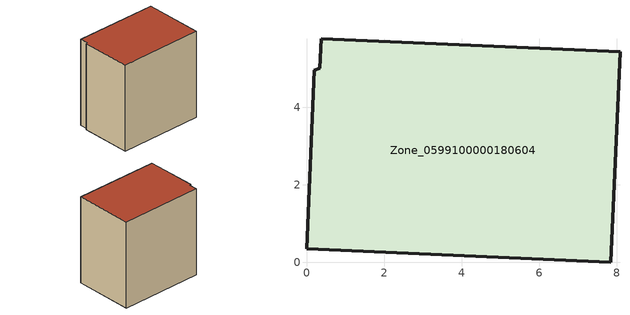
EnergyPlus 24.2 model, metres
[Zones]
Zone_0599100000180604
 floor ground (C_G): 0.34,5 0.38,5.76 8.08,5.42 7.84,0 0,0.35 0.2,4.95 z1.84
 wall outside (C_F): 7.84,0 8.08,5.42 0.38,5.76 0.34,5 0.2,4.95 0,0.35 7.84,0 z1.84:9.96
 roof outside (C_R): 0.38,5.76 0.34,5 0.2,4.95 0,0.35 7.84,0 8.08,5.42 z9.96
[BUILDING]
Pand.0599100000180604: North Axis=0; Terrain=City; Loads Convergence Tolerance Value=0.04; Temperature Convergence Tolerance Value=0.4; Solar Distribution=FullExterior; Maximum Number of Warmup Days=25; Minimum Number of Warmup Days=1
[Site:Location]
Rotterdam.The.Hague.AP_ZH_NLD Design_Conditions: Latitude=51.96; Longitude=4.45; Time Zone=1; Elevation=-4.5
[SITE:GROUNDTEMPERATURE:BUILDINGSURFACE]
18, 18, 18, 18, 18, 18, 18, 18, 18, 18, 18, 18
[MATERIAL] Thermal Absorptance=0.9; Solar Absorptance=0.7; Visible Absorptance=0.7
Name | Roughness | Thickness | Conductivity | Density | Specific Heat
G.TC.1946-1964 | MediumSmooth | 0.15 | 1 | 540 | 1210
F.TC.1946-1964 | Rough | 0.3 | 0.857143 | 1920 | 840
R.TC.1946-1964 | MediumRough | 0.2 | 0.235294 | 1500 | 1000
[CONSTRUCTION]
C_G: G.TC.1946-1964
C_F: F.TC.1946-1964
C_R: R.TC.1946-1964
[ZONE]
Zone_0599100000180604: Type=1; Multiplier=1; Ceiling Height=Autocalculate; Volume=Autocalculate; Floor Area=autocalculate; Part of Total Floor Area=Yes
[ZONEINFILTRATION:DESIGNFLOWRATE]
Infil_Zone_0599100000180604: Zone or ZoneList or Space or SpaceList=Zone_0599100000180604; Schedule=AlwaysOn; Design Flow Rate Calculation Method=Flow/Area; Flow Rate per Floor Area=0.003; Constant Term Coefficient=1; Temperature Term Coefficient=0; Velocity Term Coefficient=0; Velocity Squared Term Coefficient=0
[HVACTEMPLATE:ZONE:IDEALLOADSAIRSYSTEM]
Zone_0599100000180604: Maximum Heating Supply Air Temperature=50; Minimum Cooling Supply Air Temperature=13; Maximum Heating Supply Air Humidity Ratio=0.0156; Minimum Cooling Supply Air Humidity Ratio=0.0077; Heating Limit=NoLimit; Cooling Limit=NoLimit; Dehumidification Control Type=ConstantSensibleHeatRatio; Cooling Sensible Heat Ratio=0.7; Dehumidification Setpoint=60; Humidification Control Type=None; Humidification Setpoint=30; Outdoor Air Method=None; Outdoor Air Flow Rate per Person=0.00944; Outdoor Air Flow Rate per Zone Floor Area=0; Outdoor Air Flow Rate per Zone=0; Demand Controlled Ventilation Type=None; Outdoor Air Economizer Type=NoEconomizer; Heat Recovery Type=None; Sensible Heat Recovery Effectiveness=0.7; Latent Heat Recovery Effectiveness=0.65
[ZONECONTROL:THERMOSTAT]
ThermostatControl_Zone_0599100000180604: Zone or ZoneList=Zone_0599100000180604; Control Type Schedule=DualSetpointControlType; Control 1=Thermostat_Zone_0599100000180604; Temperature Difference Between Cutout And Setpoint=0
[THERMOSTATSETPOINT:DUALSETPOINT]
Thermostat_Zone_0599100000180604: Heating Setpoint Temperature Schedule=HeatingSetpoint_Zone_0599100000180604; Cooling Setpoint Temperature Schedule=CoolingSetpoint_Zone_0599100000180604
[SCHEDULE:COMPACT]
HeatingSetpoint_Zone_0599100000180604: Through: 12/31, For: AllDays, Until: 24:00, 21
CoolingSetpoint_Zone_0599100000180604: Through: 12/31, For: AllDays, Until: 24:00, 24
DualSetpointControlType: Through: 12/31, For: AllDays, Until: 24:00, 4
AlwaysOn: Through: 12/31, For: AllDays, Until: 24:00, 1
